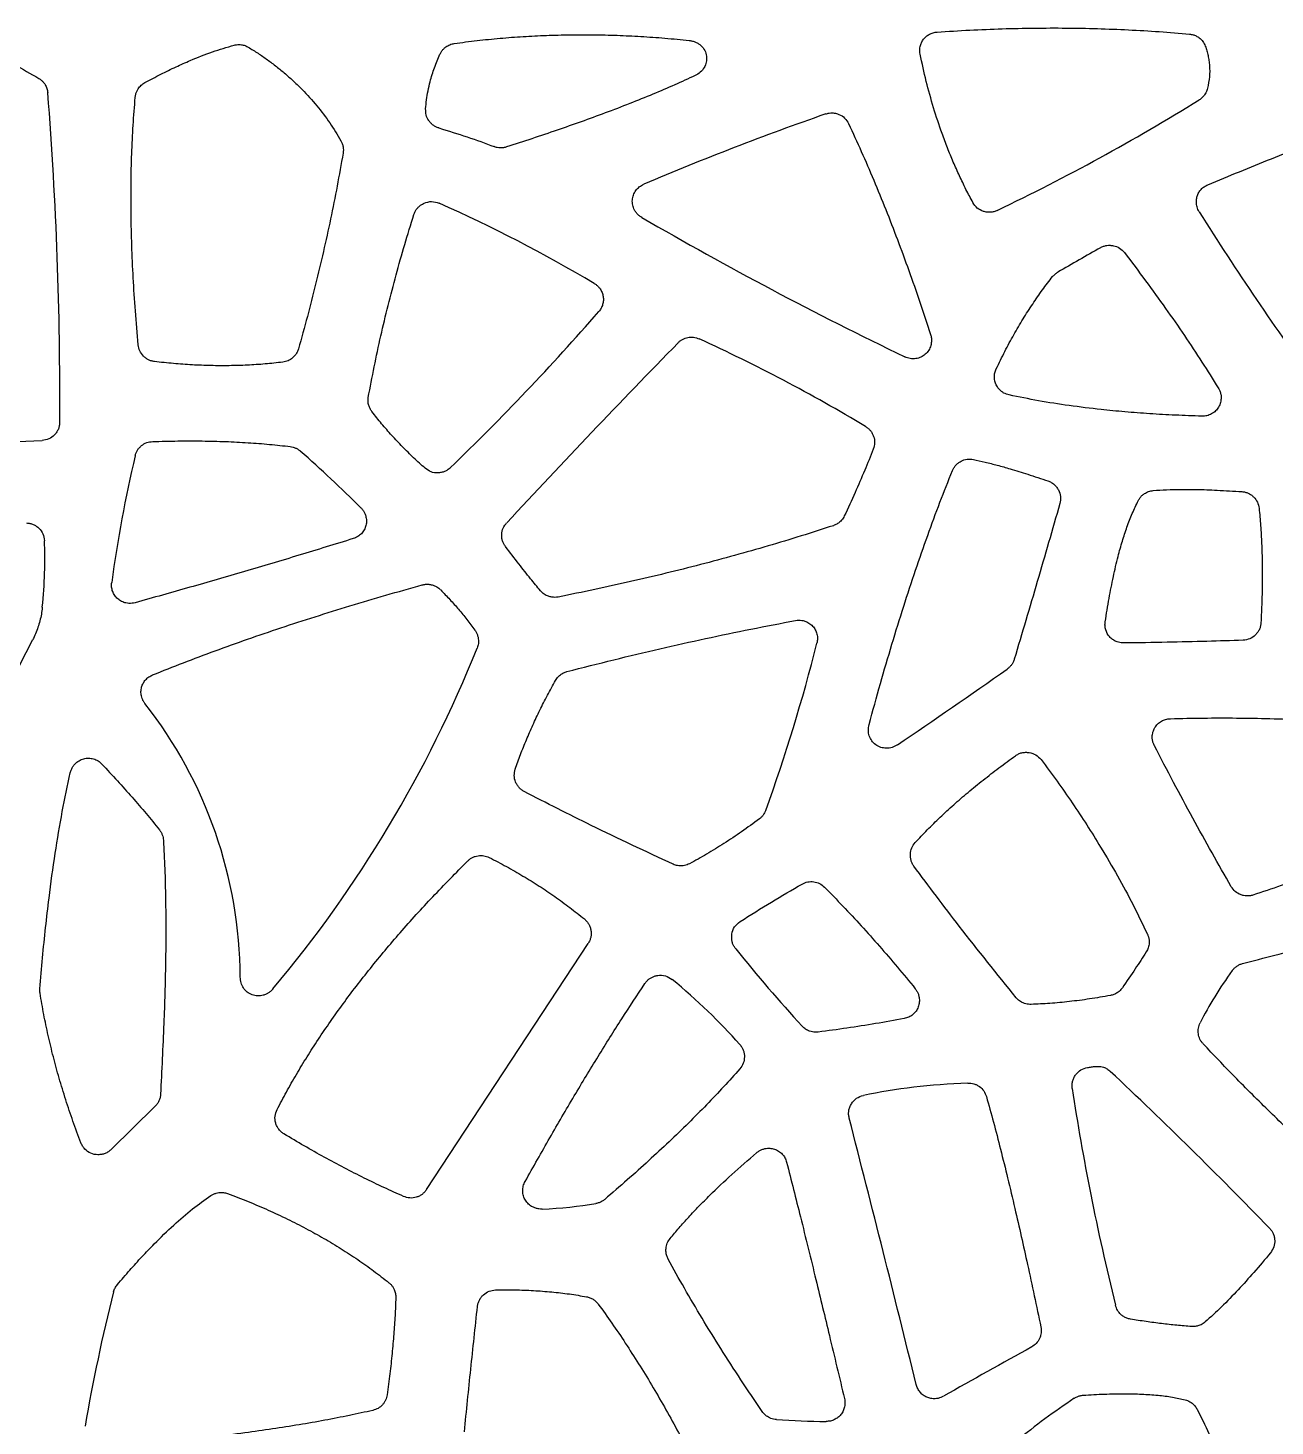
# Model space of a CAD drawing. Header units: millimetres. Extents: x -4 to 83, y 1 to 134.
# Drawn here: x 47.83 to 67.84, y 106.75 to 129.19 of the extents above; entities that cross this region are included whole.
import ezdxf

# ---------------------------------------------------------------- set-up
doc = ezdxf.new("R2010")
doc.units = ezdxf.units.MM

msp = doc.modelspace()

# ---------------------------------------------------------------- linework, layer by layer
at = {"color": 7, "linetype": 'Continuous', "lineweight": 25}
for p, q in [((54.225, 110.547), (56.82, 114.497)), ((49.165, 111.192), (49.868, 111.88))]:
    msp.add_line(p, q, dxfattribs=at)
for centre, radius, start, end in [((-12.696, 123.301), 61.036, 359.59168, 4.55867), ((48.065, 158.091), 35.323, 295.7039, 301.7019), ((75.645, 84.644), 45.704, 109.1765, 113.1011), ((45.299, 105.694), 22.61, 59.0755, 66.1876), ((88.309, 178.836), 60.94, 239.82722, 244.32124), ((108.479, 152.581), 49.451, 212.1839, 216.0785), ((155.707, -33.211), 182.926, 119.71169, 119.95875), ((27.351, 150.435), 39.292, 313.9226, 318.9658), ((178.714, 6.683), 168.239, 135.72102, 137.07948), ((47.42, 99.725), 26.91, 59.0199, 65.4532), ((46.997, 144.039), 21.495, 267.2249, 272.8224), ((69.104, 117.648), 20.105, 166.5441, 172.44), ((36.65, 104.797), 23.488, 45.2994, 48.5466), ((36.216, 126.797), 20.283, 320.0349, 338.1225), ((33.315, 126.178), 28.029, 340.0943, 345.8292), ((-5.701, 217.443), 120.438, 304.07749, 305.09615), ((44.055, 113.919), 7.181, 0.3143, 38.0883), ((78.474, 129.895), 24.732, 218.7563, 222.5543), ((8.593, 52.394), 82.526, 44.20229, 46.69118), ((76.36, 102.016), 28.017, 165.7652, 170.2661), ((190.234, -119.682), 260.384, 119.01492, 119.37229), ((71.337, 97.162), 12.076, 123.7957, 129.2446), ((60.814, 121.969), 15.144, 266.3148, 269.3411)]:
    msp.add_arc(centre, radius, start, end, dxfattribs=at)
for points, knots in [([(46.391, 129.102), (46.459, 129.08), (46.596, 129.037), (46.799, 128.965), (47.002, 128.886), (47.274, 128.77), (47.611, 128.609), (47.872, 128.459), (48.003, 128.384)], [0, 0, 0, 0, 0.121329, 0.24335, 0.366181, 0.489937, 0.744377, 1, 1, 1, 1]), ([(54.672, 128.944), (54.793, 128.96), (55.037, 128.992), (55.406, 129.029), (55.777, 129.057), (56.15, 129.075), (56.526, 129.085), (56.904, 129.085), (57.285, 129.076), (57.668, 129.058), (58.054, 129.031), (58.311, 129.005), (58.441, 128.992)], [0, 0, 0, 0, 0.097546, 0.195472, 0.293843, 0.39272, 0.492165, 0.59224, 0.693003, 0.794513, 0.896826, 1, 1, 1, 1]), ([(62.148, 128.772), (62.146, 128.785), (62.141, 128.813), (62.142, 128.855), (62.149, 128.904), (62.168, 128.957), (62.2, 129.012), (62.244, 129.058), (62.297, 129.094), (62.356, 129.119), (62.398, 129.125), (62.42, 129.127)], [0, 0, 0, 0, 0.083606, 0.165944, 0.248679, 0.373516, 0.4996, 0.622065, 0.74947, 0.873092, 1, 1, 1, 1]), ([(62.42, 129.127), (62.595, 129.138), (62.943, 129.16), (63.463, 129.181), (63.978, 129.192), (64.487, 129.193), (64.991, 129.184), (65.49, 129.164), (65.984, 129.136), (66.31, 129.108), (66.473, 129.094)], [0, 0, 0, 0, 0.129683, 0.257931, 0.384792, 0.510313, 0.634543, 0.757533, 0.879334, 1, 1, 1, 1]), ([(66.473, 129.094), (66.491, 129.091), (66.528, 129.086), (66.579, 129.065), (66.634, 129.031), (66.689, 128.978), (66.713, 128.928), (66.724, 128.902)], [0, 0, 0, 0, 0.166081, 0.33043, 0.498906, 0.749225, 1, 1, 1, 1]), ([(49.706, 128.315), (49.791, 128.36), (49.956, 128.448), (50.199, 128.567), (50.474, 128.69), (50.783, 128.813), (51.022, 128.883), (51.137, 128.916)], [0, 0, 0, 0, 0.186323, 0.360052, 0.521353, 0.768641, 1, 1, 1, 1]), ([(51.137, 128.916), (51.15, 128.919), (51.175, 128.925), (51.215, 128.927), (51.261, 128.924), (51.314, 128.912), (51.349, 128.893), (51.366, 128.884)], [0, 0, 0, 0, 0.166395, 0.332132, 0.500185, 0.749638, 1, 1, 1, 1]), ([(51.366, 128.884), (51.418, 128.852), (51.522, 128.788), (51.673, 128.684), (51.819, 128.574), (51.961, 128.457), (52.098, 128.334), (52.27, 128.166), (52.467, 127.948), (52.677, 127.674), (52.794, 127.48), (52.852, 127.383)], [0, 0, 0, 0, 0.085877, 0.171588, 0.25729, 0.34314, 0.429295, 0.515909, 0.680955, 0.841908, 1, 1, 1, 1]), ([(54.442, 128.773), (54.45, 128.788), (54.465, 128.817), (54.497, 128.856), (54.54, 128.894), (54.598, 128.928), (54.647, 128.939), (54.672, 128.944)], [0, 0, 0, 0, 0.166598, 0.331787, 0.500287, 0.74982, 1, 1, 1, 1]), ([(58.441, 128.992), (58.459, 128.99), (58.494, 128.984), (58.544, 128.966), (58.59, 128.941), (58.644, 128.9), (58.696, 128.833), (58.724, 128.74), (58.721, 128.642), (58.684, 128.553), (58.622, 128.475), (58.565, 128.443), (58.536, 128.427)], [0, 0, 0, 0, 0.068626, 0.135013, 0.2009, 0.268064, 0.38979, 0.513446, 0.631114, 0.751831, 0.873893, 1, 1, 1, 1]), ([(66.724, 128.902), (66.733, 128.877), (66.751, 128.827), (66.77, 128.749), (66.784, 128.668), (66.796, 128.555), (66.796, 128.405), (66.773, 128.287), (66.762, 128.226)], [0, 0, 0, 0, 0.115853, 0.232895, 0.351772, 0.473104, 0.730112, 1, 1, 1, 1]), ([(54.212, 127.894), (54.216, 127.942), (54.225, 128.039), (54.25, 128.185), (54.289, 128.358), (54.349, 128.556), (54.411, 128.7), (54.442, 128.773)], [0, 0, 0, 0, 0.158702, 0.320046, 0.48461, 0.740921, 1, 1, 1, 1]), ([(62.995, 126.39), (62.957, 126.46), (62.882, 126.602), (62.778, 126.819), (62.679, 127.041), (62.586, 127.267), (62.477, 127.557), (62.36, 127.912), (62.241, 128.337), (62.179, 128.626), (62.148, 128.772)], [0, 0, 0, 0, 0.094283, 0.189229, 0.284927, 0.381465, 0.478929, 0.650241, 0.823791, 1, 1, 1, 1]), ([(48.003, 128.384), (48.016, 128.375), (48.043, 128.358), (48.077, 128.324), (48.109, 128.279), (48.137, 128.222), (48.143, 128.176), (48.147, 128.152)], [0, 0, 0, 0, 0.168901, 0.33628, 0.506525, 0.752267, 1, 1, 1, 1]), ([(58.536, 128.427), (58.427, 128.377), (58.203, 128.274), (57.853, 128.125), (57.48, 127.975), (56.97, 127.78), (56.312, 127.544), (55.782, 127.37), (55.511, 127.282)], [0, 0, 0, 0, 0.111016, 0.228493, 0.352482, 0.483032, 0.735231, 1, 1, 1, 1]), ([(49.551, 128.079), (49.553, 128.096), (49.558, 128.128), (49.574, 128.174), (49.602, 128.224), (49.644, 128.275), (49.685, 128.302), (49.706, 128.315)], [0, 0, 0, 0, 0.166431, 0.331684, 0.500322, 0.749923, 1, 1, 1, 1]), ([(66.762, 128.226), (66.758, 128.213), (66.751, 128.188), (66.735, 128.152), (66.711, 128.113), (66.676, 128.072), (66.644, 128.05), (66.628, 128.038)], [0, 0, 0, 0, 0.166357, 0.332095, 0.50015, 0.749642, 1, 1, 1, 1]), ([(49.599, 124.106), (49.583, 124.288), (49.552, 124.647), (49.518, 125.178), (49.494, 125.696), (49.483, 126.2), (49.482, 126.69), (49.493, 127.166), (49.515, 127.628), (49.539, 127.93), (49.551, 128.079)], [0, 0, 0, 0, 0.13762, 0.271519, 0.401749, 0.528366, 0.651431, 0.771009, 0.887172, 1, 1, 1, 1]), ([(54.422, 127.588), (54.406, 127.593), (54.375, 127.605), (54.332, 127.631), (54.294, 127.665), (54.252, 127.718), (54.213, 127.794), (54.212, 127.861), (54.212, 127.894)], [0, 0, 0, 0, 0.127233, 0.25145, 0.376466, 0.506024, 0.753143, 1, 1, 1, 1]), ([(60.632, 127.812), (60.65, 127.818), (60.685, 127.828), (60.739, 127.831), (60.793, 127.824), (60.863, 127.801), (60.943, 127.752), (60.981, 127.689), (60.999, 127.657)], [0, 0, 0, 0, 0.126585, 0.249343, 0.372672, 0.500914, 0.750119, 1, 1, 1, 1]), ([(60.999, 127.657), (61.068, 127.509), (61.207, 127.208), (61.405, 126.749), (61.598, 126.277), (61.786, 125.794), (61.968, 125.298), (62.146, 124.791), (62.258, 124.447), (62.315, 124.274)], [0, 0, 0, 0, 0.135327, 0.273082, 0.413316, 0.556079, 0.701418, 0.849378, 1, 1, 1, 1]), ([(66.765, 126.675), (67.105, 126.816), (67.785, 127.096), (68.468, 127.37), (68.81, 127.507)], [0, 0, 0, 0, 0.499468, 1, 1, 1, 1]), ([(52.852, 127.383), (52.86, 127.368), (52.876, 127.337), (52.888, 127.286), (52.894, 127.235), (52.89, 127.201), (52.887, 127.184)], [0, 0, 0, 0, 0.247142, 0.505879, 0.7527, 1, 1, 1, 1]), ([(55.511, 127.282), (55.494, 127.277), (55.461, 127.268), (55.41, 127.266), (55.359, 127.271), (55.327, 127.282), (55.311, 127.288)], [0, 0, 0, 0, 0.249326, 0.49996, 0.749473, 1, 1, 1, 1]), ([(52.887, 127.183), (52.856, 127.007), (52.793, 126.654), (52.687, 126.127), (52.572, 125.603), (52.448, 125.08), (52.315, 124.56), (52.218, 124.215), (52.17, 124.042)], [0, 0, 0, 0, 0.166755, 0.333404, 0.5, 0.666596, 0.833245, 1, 1, 1, 1]), ([(57.68, 126.152), (57.664, 126.162), (57.632, 126.183), (57.593, 126.223), (57.558, 126.277), (57.532, 126.348), (57.525, 126.431), (57.543, 126.512), (57.582, 126.584), (57.639, 126.646), (57.688, 126.671), (57.713, 126.684)], [0, 0, 0, 0, 0.086243, 0.169558, 0.252924, 0.379356, 0.50559, 0.625562, 0.752528, 0.873996, 1, 1, 1, 1]), ([(66.627, 126.242), (66.62, 126.254), (66.605, 126.279), (66.591, 126.319), (66.581, 126.368), (66.579, 126.427), (66.592, 126.491), (66.618, 126.551), (66.657, 126.603), (66.706, 126.647), (66.745, 126.666), (66.765, 126.675)], [0, 0, 0, 0, 0.08349, 0.165368, 0.24736, 0.373116, 0.50026, 0.622646, 0.750241, 0.873502, 1, 1, 1, 1]), ([(54.024, 126.198), (54.03, 126.214), (54.041, 126.245), (54.068, 126.288), (54.101, 126.324), (54.141, 126.355), (54.207, 126.391), (54.308, 126.418), (54.388, 126.393), (54.428, 126.38)], [0, 0, 0, 0, 0.10249, 0.201047, 0.298651, 0.398363, 0.503062, 0.751906, 1, 1, 1, 1]), ([(63.386, 126.263), (63.368, 126.256), (63.333, 126.241), (63.277, 126.232), (63.22, 126.234), (63.146, 126.252), (63.059, 126.295), (63.016, 126.358), (62.995, 126.39)], [0, 0, 0, 0, 0.126921, 0.249869, 0.373674, 0.503072, 0.751842, 1, 1, 1, 1]), ([(53.29, 123.259), (53.322, 123.424), (53.384, 123.755), (53.491, 124.249), (53.608, 124.74), (53.736, 125.229), (53.873, 125.715), (53.974, 126.037), (54.024, 126.198)], [0, 0, 0, 0, 0.166794, 0.333435, 0.5, 0.666565, 0.833206, 1, 1, 1, 1]), ([(65.042, 125.666), (65.058, 125.674), (65.09, 125.69), (65.142, 125.703), (65.196, 125.706), (65.267, 125.697), (65.354, 125.666), (65.402, 125.614), (65.426, 125.588)], [0, 0, 0, 0, 0.126767, 0.250143, 0.374451, 0.503922, 0.752259, 1, 1, 1, 1]), ([(65.426, 125.588), (65.54, 125.437), (65.764, 125.141), (66.085, 124.697), (66.386, 124.262), (66.669, 123.837), (66.846, 123.554), (66.933, 123.415)], [0, 0, 0, 0, 0.214212, 0.421242, 0.621163, 0.814052, 1, 1, 1, 1]), ([(64.274, 125.201), (64.286, 125.215), (64.311, 125.243), (64.342, 125.263), (64.358, 125.273)], [0, 0, 0, 0, 0.500283, 1, 1, 1, 1]), ([(56.919, 125.09), (56.931, 125.083), (56.955, 125.067), (56.986, 125.037), (57.018, 124.998), (57.045, 124.946), (57.063, 124.883), (57.066, 124.817), (57.055, 124.753), (57.03, 124.691), (57.004, 124.657), (56.99, 124.639)], [0, 0, 0, 0, 0.083589, 0.165663, 0.247973, 0.373741, 0.500628, 0.623121, 0.750935, 0.873879, 1, 1, 1, 1]), ([(63.37, 123.721), (63.415, 123.815), (63.505, 124), (63.649, 124.267), (63.798, 124.52), (63.951, 124.76), (64.108, 124.988), (64.219, 125.131), (64.274, 125.201)], [0, 0, 0, 0, 0.180119, 0.354556, 0.523519, 0.687241, 0.845975, 1, 1, 1, 1]), ([(49.86, 123.838), (49.844, 123.841), (49.81, 123.846), (49.763, 123.865), (49.72, 123.892), (49.669, 123.937), (49.618, 124.006), (49.606, 124.073), (49.599, 124.106)], [0, 0, 0, 0, 0.126378, 0.249771, 0.37398, 0.502736, 0.751655, 1, 1, 1, 1]), ([(58.263, 124.14), (58.274, 124.15), (58.296, 124.171), (58.334, 124.196), (58.376, 124.214), (58.435, 124.229), (58.513, 124.234), (58.571, 124.213), (58.599, 124.203)], [0, 0, 0, 0, 0.125827, 0.24921, 0.373174, 0.500704, 0.750046, 1, 1, 1, 1]), ([(62.315, 124.274), (62.32, 124.254), (62.33, 124.215), (62.331, 124.155), (62.319, 124.088), (62.289, 124.016), (62.233, 123.952), (62.161, 123.905), (62.078, 123.882), (61.987, 123.881), (61.931, 123.903), (61.902, 123.914)], [0, 0, 0, 0, 0.086785, 0.171855, 0.25851, 0.378142, 0.499845, 0.618913, 0.741638, 0.869322, 1, 1, 1, 1]), ([(52.17, 124.042), (52.163, 124.024), (52.151, 123.987), (52.118, 123.938), (52.071, 123.889), (52.005, 123.845), (51.947, 123.834), (51.919, 123.828)], [0, 0, 0, 0, 0.167441, 0.332528, 0.50181, 0.750505, 1, 1, 1, 1]), ([(51.919, 123.828), (51.825, 123.818), (51.635, 123.797), (51.348, 123.779), (51.058, 123.77), (50.764, 123.772), (50.466, 123.783), (50.164, 123.804), (49.962, 123.827), (49.86, 123.838)], [0, 0, 0, 0, 0.137794, 0.276986, 0.417757, 0.560279, 0.704722, 0.851244, 1, 1, 1, 1]), ([(63.576, 123.302), (63.561, 123.306), (63.532, 123.313), (63.491, 123.332), (63.448, 123.361), (63.405, 123.404), (63.356, 123.479), (63.336, 123.569), (63.344, 123.658), (63.361, 123.7), (63.37, 123.721)], [0, 0, 0, 0, 0.084707, 0.16748, 0.250238, 0.376384, 0.504071, 0.749417, 0.873404, 1, 1, 1, 1]), ([(53.35, 123.034), (53.339, 123.05), (53.318, 123.081), (53.297, 123.136), (53.285, 123.196), (53.289, 123.238), (53.291, 123.259)], [0, 0, 0, 0, 0.235992, 0.47313, 0.736073, 1, 1, 1, 1]), ([(66.67, 122.961), (66.528, 122.966), (66.249, 122.976), (65.837, 122.999), (65.439, 123.029), (65.007, 123.071), (64.544, 123.128), (64.051, 123.205), (63.732, 123.27), (63.576, 123.302)], [0, 0, 0, 0, 0.136643, 0.268956, 0.396984, 0.520779, 0.686546, 0.84622, 1, 1, 1, 1]), ([(66.933, 123.415), (66.941, 123.399), (66.959, 123.367), (66.974, 123.315), (66.981, 123.253), (66.972, 123.181), (66.942, 123.106), (66.892, 123.042), (66.827, 122.995), (66.751, 122.964), (66.697, 122.962), (66.67, 122.961)], [0, 0, 0, 0, 0.085356, 0.168048, 0.250812, 0.376779, 0.502705, 0.623499, 0.750982, 0.873293, 1, 1, 1, 1]), ([(54.205, 122.125), (54.143, 122.181), (54.018, 122.293), (53.839, 122.469), (53.668, 122.651), (53.504, 122.839), (53.401, 122.969), (53.35, 123.034)], [0, 0, 0, 0, 0.201428, 0.401844, 0.601545, 0.800831, 1, 1, 1, 1]), ([(48.338, 122.866), (48.337, 122.847), (48.335, 122.809), (48.319, 122.756), (48.293, 122.706), (48.245, 122.647), (48.168, 122.587), (48.093, 122.576), (48.055, 122.57)], [0, 0, 0, 0, 0.126761, 0.249404, 0.372642, 0.50112, 0.750267, 1, 1, 1, 1]), ([(61.272, 122.796), (61.286, 122.786), (61.315, 122.767), (61.351, 122.73), (61.38, 122.686), (61.408, 122.622), (61.425, 122.534), (61.406, 122.466), (61.396, 122.433)], [0, 0, 0, 0, 0.126345, 0.249276, 0.372802, 0.500873, 0.750186, 1, 1, 1, 1]), ([(49.55, 122.326), (49.555, 122.342), (49.563, 122.373), (49.586, 122.416), (49.615, 122.455), (49.662, 122.5), (49.733, 122.544), (49.798, 122.551), (49.831, 122.555)], [0, 0, 0, 0, 0.126106, 0.249296, 0.373019, 0.500682, 0.749981, 1, 1, 1, 1]), ([(49.831, 122.555), (49.966, 122.558), (50.231, 122.565), (50.621, 122.565), (50.997, 122.556), (51.357, 122.538), (51.703, 122.512), (51.929, 122.486), (52.039, 122.474)], [0, 0, 0, 0, 0.1832, 0.359655, 0.529455, 0.692701, 0.849506, 1, 1, 1, 1]), ([(52.039, 122.474), (52.054, 122.471), (52.083, 122.466), (52.125, 122.451), (52.165, 122.43), (52.188, 122.411), (52.199, 122.401)], [0, 0, 0, 0, 0.25285, 0.499922, 0.747034, 1, 1, 1, 1]), ([(61.396, 122.433), (61.35, 122.319), (61.257, 122.085), (61.101, 121.727), (60.989, 121.485), (60.931, 121.36)], [0, 0, 0, 0, 0.314385, 0.647663, 1, 1, 1, 1]), ([(54.608, 122.134), (54.594, 122.121), (54.566, 122.097), (54.517, 122.072), (54.463, 122.056), (54.389, 122.048), (54.295, 122.06), (54.235, 122.103), (54.205, 122.125)], [0, 0, 0, 0, 0.127296, 0.250827, 0.375245, 0.505104, 0.752953, 1, 1, 1, 1]), ([(61.328, 118.011), (61.388, 118.231), (61.506, 118.662), (61.692, 119.295), (61.88, 119.903), (62.071, 120.485), (62.265, 121.042), (62.461, 121.574), (62.599, 121.918), (62.666, 122.087)], [0, 0, 0, 0, 0.159082, 0.312691, 0.460861, 0.603631, 0.741045, 0.87315, 1, 1, 1, 1]), ([(62.666, 122.087), (62.673, 122.103), (62.688, 122.134), (62.72, 122.175), (62.758, 122.211), (62.817, 122.247), (62.9, 122.278), (62.969, 122.27), (63.003, 122.266)], [0, 0, 0, 0, 0.127077, 0.250951, 0.375663, 0.505175, 0.752878, 1, 1, 1, 1]), ([(63.003, 122.266), (63.065, 122.252), (63.194, 122.224), (63.39, 122.174), (63.618, 122.11), (63.889, 122.026), (64.091, 121.958), (64.199, 121.922)], [0, 0, 0, 0, 0.154371, 0.316966, 0.487894, 0.725344, 1, 1, 1, 1]), ([(64.199, 121.922), (64.216, 121.915), (64.252, 121.901), (64.298, 121.868), (64.337, 121.827), (64.378, 121.763), (64.41, 121.67), (64.396, 121.595), (64.39, 121.558)], [0, 0, 0, 0, 0.126293, 0.249, 0.373084, 0.503351, 0.752032, 1, 1, 1, 1]), ([(65.647, 121.605), (65.655, 121.619), (65.671, 121.649), (65.706, 121.687), (65.752, 121.724), (65.813, 121.757), (65.864, 121.764), (65.889, 121.768)], [0, 0, 0, 0, 0.165762, 0.330324, 0.498636, 0.748957, 1, 1, 1, 1]), ([(65.889, 121.768), (65.96, 121.773), (66.108, 121.783), (66.338, 121.788), (66.609, 121.786), (66.936, 121.774), (67.18, 121.758), (67.313, 121.75)], [0, 0, 0, 0, 0.14947, 0.311029, 0.484847, 0.721018, 1, 1, 1, 1]), ([(67.313, 121.75), (67.33, 121.748), (67.365, 121.744), (67.414, 121.726), (67.46, 121.7), (67.513, 121.656), (67.568, 121.585), (67.582, 121.517), (67.588, 121.483)], [0, 0, 0, 0, 0.127017, 0.250785, 0.375398, 0.504873, 0.752751, 1, 1, 1, 1]), ([(53.172, 121.492), (53.183, 121.479), (53.207, 121.454), (53.233, 121.41), (53.254, 121.354), (53.265, 121.285), (53.257, 121.208), (53.228, 121.136), (53.183, 121.074), (53.123, 121.024), (53.075, 121.006), (53.051, 120.997)], [0, 0, 0, 0, 0.08512, 0.167804, 0.25056, 0.376859, 0.503544, 0.624752, 0.752172, 0.874064, 1, 1, 1, 1]), ([(64.39, 121.558), (64.27, 121.141), (64.03, 120.307), (63.783, 119.476), (63.659, 119.061)], [0, 0, 0, 0, 0.499914, 1, 1, 1, 1]), ([(65.118, 119.663), (65.138, 119.788), (65.176, 120.03), (65.246, 120.379), (65.317, 120.686), (65.39, 120.951), (65.466, 121.181), (65.549, 121.399), (65.615, 121.537), (65.647, 121.605)], [0, 0, 0, 0, 0.18775, 0.363952, 0.528807, 0.655223, 0.772196, 0.888918, 1, 1, 1, 1]), ([(67.588, 121.483), (67.597, 121.39), (67.614, 121.201), (67.63, 120.912), (67.639, 120.611), (67.64, 120.299), (67.633, 119.977), (67.623, 119.758), (67.618, 119.647)], [0, 0, 0, 0, 0.152018, 0.309739, 0.473289, 0.642783, 0.818323, 1, 1, 1, 1]), ([(47.805, 121.248), (47.824, 121.246), (47.861, 121.244), (47.915, 121.226), (47.964, 121.199), (48.021, 121.151), (48.079, 121.074), (48.09, 121), (48.095, 120.963)], [0, 0, 0, 0, 0.127412, 0.250921, 0.375282, 0.505154, 0.752904, 1, 1, 1, 1]), ([(55.493, 120.868), (55.483, 120.882), (55.464, 120.911), (55.444, 120.959), (55.433, 121.01), (55.431, 121.08), (55.448, 121.168), (55.491, 121.224), (55.512, 121.251)], [0, 0, 0, 0, 0.126333, 0.249264, 0.372794, 0.500865, 0.750257, 1, 1, 1, 1]), ([(60.755, 121.204), (60.582, 121.148), (60.235, 121.036), (59.706, 120.877), (59.168, 120.723), (58.621, 120.577), (58.064, 120.437), (57.498, 120.304), (56.923, 120.177), (56.535, 120.099), (56.34, 120.059)], [0, 0, 0, 0, 0.119359, 0.240268, 0.362759, 0.486864, 0.612612, 0.740032, 0.869153, 1, 1, 1, 1]), ([(60.931, 121.36), (60.925, 121.349), (60.913, 121.325), (60.888, 121.293), (60.855, 121.259), (60.811, 121.227), (60.774, 121.212), (60.755, 121.204)], [0, 0, 0, 0, 0.16633, 0.332039, 0.500203, 0.749764, 1, 1, 1, 1]), ([(53.051, 120.997), (52.76, 120.907), (52.179, 120.728), (51.304, 120.467), (50.427, 120.213), (49.841, 120.049), (49.548, 119.967)], [0, 0, 0, 0, 0.250008, 0.5, 0.749992, 1, 1, 1, 1]), ([(56.054, 120.16), (56.001, 120.224), (55.884, 120.365), (55.698, 120.602), (55.565, 120.775), (55.493, 120.868)], [0, 0, 0, 0, 0.276448, 0.609758, 1, 1, 1, 1]), ([(49.548, 119.967), (49.532, 119.964), (49.5, 119.956), (49.45, 119.955), (49.394, 119.963), (49.331, 119.985), (49.27, 120.026), (49.22, 120.082), (49.187, 120.147), (49.168, 120.219), (49.171, 120.268), (49.173, 120.293)], [0, 0, 0, 0, 0.084715, 0.167115, 0.249484, 0.37573, 0.50302, 0.62397, 0.750875, 0.87365, 1, 1, 1, 1]), ([(49.83, 118.809), (49.995, 118.874), (50.328, 119.007), (50.836, 119.197), (51.358, 119.384), (51.892, 119.567), (52.44, 119.745), (53, 119.919), (53.574, 120.09), (53.962, 120.198), (54.157, 120.253)], [0, 0, 0, 0, 0.116609, 0.235561, 0.356885, 0.480609, 0.606759, 0.735359, 0.866432, 1, 1, 1, 1]), ([(54.157, 120.253), (54.175, 120.257), (54.209, 120.265), (54.263, 120.264), (54.324, 120.253), (54.391, 120.226), (54.432, 120.191), (54.452, 120.174)], [0, 0, 0, 0, 0.166132, 0.330683, 0.499089, 0.752432, 1, 1, 1, 1]), ([(54.454, 120.172), (54.503, 120.121), (54.602, 120.02), (54.741, 119.862), (54.875, 119.699), (54.96, 119.586), (55.002, 119.529)], [0, 0, 0, 0, 0.25018, 0.5, 0.74982, 1, 1, 1, 1]), ([(56.34, 120.059), (56.323, 120.056), (56.288, 120.051), (56.234, 120.056), (56.175, 120.071), (56.11, 120.102), (56.073, 120.14), (56.054, 120.16)], [0, 0, 0, 0, 0.166795, 0.331803, 0.500402, 0.74961, 1, 1, 1, 1]), ([(48.059, 119.894), (48.055, 119.857), (48.046, 119.785), (48.022, 119.677), (47.991, 119.572), (47.952, 119.469), (47.92, 119.403), (47.904, 119.37)], [0, 0, 0, 0, 0.201172, 0.400657, 0.599553, 0.798968, 1, 1, 1, 1]), ([(56.48, 118.863), (56.73, 118.926), (57.226, 119.053), (57.968, 119.229), (58.701, 119.393), (59.427, 119.545), (59.909, 119.637), (60.148, 119.682)], [0, 0, 0, 0, 0.205627, 0.408403, 0.608364, 0.80555, 1, 1, 1, 1]), ([(60.148, 119.682), (60.165, 119.684), (60.198, 119.689), (60.248, 119.686), (60.305, 119.672), (60.366, 119.644), (60.424, 119.596), (60.468, 119.535), (60.494, 119.465), (60.505, 119.39), (60.496, 119.341), (60.491, 119.316)], [0, 0, 0, 0, 0.084773, 0.167255, 0.24981, 0.376154, 0.503085, 0.624181, 0.751431, 0.87382, 1, 1, 1, 1]), ([(65.416, 119.321), (65.402, 119.321), (65.374, 119.322), (65.332, 119.331), (65.285, 119.347), (65.235, 119.377), (65.17, 119.435), (65.128, 119.513), (65.112, 119.598), (65.116, 119.641), (65.118, 119.663)], [0, 0, 0, 0, 0.083406, 0.1652, 0.247095, 0.373388, 0.501039, 0.749224, 0.87318, 1, 1, 1, 1]), ([(67.618, 119.647), (67.616, 119.628), (67.612, 119.592), (67.594, 119.54), (67.566, 119.492), (67.518, 119.436), (67.441, 119.38), (67.368, 119.37), (67.331, 119.365)], [0, 0, 0, 0, 0.126618, 0.249523, 0.373252, 0.502258, 0.751391, 1, 1, 1, 1]), ([(55.003, 119.527), (55.012, 119.513), (55.03, 119.485), (55.048, 119.437), (55.06, 119.38), (55.062, 119.311), (55.046, 119.263), (55.039, 119.239)], [0, 0, 0, 0, 0.164211, 0.329731, 0.501291, 0.750461, 1, 1, 1, 1]), ([(67.331, 119.365), (67.138, 119.359), (66.732, 119.345), (66.094, 119.331), (65.649, 119.324), (65.416, 119.321)], [0, 0, 0, 0, 0.302623, 0.63595, 1, 1, 1, 1]), ([(63.659, 119.061), (63.654, 119.045), (63.643, 119.014), (63.616, 118.971), (63.584, 118.933), (63.558, 118.913), (63.545, 118.902)], [0, 0, 0, 0, 0.248685, 0.499982, 0.749598, 1, 1, 1, 1]), ([(49.707, 118.349), (49.698, 118.361), (49.68, 118.387), (49.66, 118.429), (49.646, 118.48), (49.64, 118.542), (49.65, 118.611), (49.676, 118.676), (49.716, 118.731), (49.767, 118.779), (49.809, 118.799), (49.83, 118.809)], [0, 0, 0, 0, 0.084632, 0.167361, 0.250211, 0.37608, 0.503107, 0.624372, 0.751154, 0.873935, 1, 1, 1, 1]), ([(55.65, 117.296), (55.678, 117.374), (55.734, 117.533), (55.829, 117.769), (55.932, 118.006), (56.044, 118.244), (56.165, 118.483), (56.252, 118.641), (56.295, 118.72)], [0, 0, 0, 0, 0.159973, 0.322415, 0.487488, 0.655346, 0.826137, 1, 1, 1, 1]), ([(56.295, 118.72), (56.302, 118.731), (56.316, 118.754), (56.343, 118.784), (56.378, 118.815), (56.423, 118.844), (56.461, 118.857), (56.48, 118.863)], [0, 0, 0, 0, 0.166214, 0.331934, 0.500187, 0.749921, 1, 1, 1, 1]), ([(65.907, 117.672), (65.9, 117.687), (65.886, 117.718), (65.875, 117.767), (65.871, 117.825), (65.882, 117.893), (65.912, 117.963), (65.958, 118.023), (66.018, 118.068), (66.088, 118.099), (66.138, 118.104), (66.164, 118.106)], [0, 0, 0, 0, 0.084698, 0.167116, 0.249656, 0.376051, 0.503041, 0.624175, 0.751508, 0.873815, 1, 1, 1, 1]), ([(66.164, 118.106), (66.34, 118.11), (66.694, 118.118), (67.227, 118.118), (67.762, 118.109), (68.301, 118.09), (68.844, 118.062), (69.389, 118.024), (69.938, 117.977), (70.49, 117.921), (70.858, 117.876), (71.043, 117.853)], [0, 0, 0, 0, 0.108247, 0.217131, 0.326687, 0.436949, 0.54795, 0.659724, 0.772303, 0.885718, 1, 1, 1, 1]), ([(61.782, 117.687), (61.769, 117.679), (61.742, 117.662), (61.698, 117.645), (61.652, 117.634), (61.591, 117.63), (61.514, 117.641), (61.433, 117.684), (61.367, 117.749), (61.328, 117.83), (61.311, 117.921), (61.322, 117.981), (61.328, 118.011)], [0, 0, 0, 0, 0.065282, 0.129105, 0.19292, 0.258175, 0.381012, 0.507117, 0.628521, 0.751679, 0.874542, 1, 1, 1, 1]), ([(67.141, 115.409), (67.038, 115.59), (66.829, 115.955), (66.521, 116.513), (66.212, 117.086), (66.01, 117.475), (65.907, 117.672)], [0, 0, 0, 0, 0.242198, 0.489575, 0.742165, 1, 1, 1, 1]), ([(48.509, 117.238), (48.514, 117.256), (48.524, 117.291), (48.55, 117.339), (48.59, 117.389), (48.647, 117.434), (48.722, 117.466), (48.802, 117.476), (48.881, 117.463), (48.957, 117.432), (48.996, 117.395), (49.016, 117.377)], [0, 0, 0, 0, 0.086001, 0.16911, 0.252158, 0.378787, 0.505669, 0.625307, 0.751712, 0.873824, 1, 1, 1, 1]), ([(49.016, 117.377), (49.099, 117.288), (49.263, 117.113), (49.5, 116.847), (49.725, 116.586), (49.868, 116.41), (49.938, 116.323)], [0, 0, 0, 0, 0.260748, 0.514261, 0.760641, 1, 1, 1, 1]), ([(62.069, 116.117), (62.133, 116.186), (62.263, 116.324), (62.47, 116.526), (62.688, 116.727), (62.918, 116.926), (63.16, 117.123), (63.414, 117.319), (63.589, 117.446), (63.677, 117.51)], [0, 0, 0, 0, 0.132219, 0.267762, 0.406771, 0.54938, 0.695714, 0.845885, 1, 1, 1, 1]), ([(63.677, 117.51), (63.694, 117.521), (63.725, 117.542), (63.78, 117.561), (63.838, 117.568), (63.916, 117.563), (64.011, 117.533), (64.063, 117.477), (64.09, 117.449)], [0, 0, 0, 0, 0.12599, 0.248741, 0.373639, 0.505811, 0.752925, 1, 1, 1, 1]), ([(64.09, 117.449), (64.175, 117.334), (64.346, 117.105), (64.59, 116.755), (64.824, 116.402), (65.067, 116.013), (65.316, 115.585), (65.568, 115.121), (65.72, 114.805), (65.795, 114.649)], [0, 0, 0, 0, 0.130921, 0.260764, 0.389612, 0.517554, 0.680484, 0.841231, 1, 1, 1, 1]), ([(48.021, 113.77), (48.034, 113.936), (48.062, 114.264), (48.111, 114.75), (48.176, 115.31), (48.261, 115.931), (48.373, 116.603), (48.465, 117.031), (48.509, 117.238)], [0, 0, 0, 0, 0.142677, 0.281899, 0.417694, 0.624786, 0.818816, 1, 1, 1, 1]), ([(55.793, 116.935), (55.778, 116.945), (55.748, 116.962), (55.709, 116.999), (55.678, 117.042), (55.647, 117.105), (55.626, 117.193), (55.642, 117.262), (55.65, 117.296)], [0, 0, 0, 0, 0.127106, 0.25086, 0.375465, 0.505045, 0.752853, 1, 1, 1, 1]), ([(71.192, 117.326), (71.09, 117.244), (70.886, 117.083), (70.574, 116.852), (70.261, 116.634), (69.946, 116.428), (69.629, 116.234), (69.266, 116.028), (68.857, 115.816), (68.402, 115.607), (67.947, 115.424), (67.639, 115.323), (67.487, 115.274)], [0, 0, 0, 0, 0.092238, 0.18311, 0.272689, 0.361052, 0.448279, 0.534452, 0.654765, 0.772268, 0.887245, 1, 1, 1, 1]), ([(58.186, 115.769), (57.745, 115.974), (56.941, 116.348), (56.151, 116.753), (55.793, 116.935)], [0, 0, 0, 0, 0.547993, 1, 1, 1, 1]), ([(59.568, 116.498), (59.473, 116.428), (59.287, 116.292), (59.004, 116.103), (58.726, 115.931), (58.539, 115.828), (58.447, 115.778)], [0, 0, 0, 0, 0.264676, 0.519333, 0.764314, 1, 1, 1, 1]), ([(59.67, 116.635), (59.664, 116.621), (59.653, 116.595), (59.63, 116.558), (59.602, 116.525), (59.579, 116.507), (59.568, 116.498)], [0, 0, 0, 0, 0.252715, 0.499995, 0.747278, 1, 1, 1, 1]), ([(49.938, 116.323), (49.948, 116.31), (49.966, 116.286), (49.985, 116.244), (49.999, 116.2), (50.002, 116.17), (50.003, 116.154)], [0, 0, 0, 0, 0.253081, 0.500011, 0.746936, 1, 1, 1, 1]), ([(50.003, 116.154), (50.011, 116.002), (50.027, 115.689), (50.039, 115.208), (50.043, 114.704), (50.037, 114.037), (50.011, 113.158), (49.975, 112.456), (49.957, 112.077)], [0, 0, 0, 0, 0.112233, 0.230101, 0.353649, 0.482918, 0.721279, 1, 1, 1, 1]), ([(62.047, 115.74), (62.038, 115.755), (62.019, 115.783), (62, 115.831), (61.991, 115.882), (61.989, 115.95), (62.007, 116.036), (62.048, 116.09), (62.069, 116.117)], [0, 0, 0, 0, 0.126947, 0.25078, 0.375438, 0.504786, 0.752682, 1, 1, 1, 1]), ([(51.827, 111.832), (51.876, 111.926), (51.976, 112.115), (52.137, 112.397), (52.308, 112.679), (52.49, 112.962), (52.683, 113.246), (52.886, 113.53), (53.1, 113.815), (53.402, 114.2), (53.807, 114.681), (54.328, 115.257), (54.699, 115.633), (54.889, 115.824)], [0, 0, 0, 0, 0.06302, 0.127184, 0.192542, 0.259138, 0.327016, 0.396217, 0.46678, 0.538742, 0.686488, 0.840169, 1, 1, 1, 1]), ([(54.889, 115.824), (54.9, 115.835), (54.923, 115.855), (54.963, 115.879), (55.006, 115.897), (55.067, 115.911), (55.146, 115.913), (55.204, 115.89), (55.233, 115.878)], [0, 0, 0, 0, 0.126272, 0.249949, 0.374207, 0.502175, 0.750791, 1, 1, 1, 1]), ([(55.233, 115.878), (55.325, 115.831), (55.508, 115.736), (55.774, 115.582), (56.033, 115.422), (56.284, 115.253), (56.526, 115.077), (56.682, 114.953), (56.759, 114.891)], [0, 0, 0, 0, 0.170582, 0.339311, 0.506397, 0.672058, 0.836517, 1, 1, 1, 1]), ([(58.447, 115.778), (58.434, 115.772), (58.408, 115.759), (58.367, 115.748), (58.316, 115.741), (58.266, 115.745), (58.22, 115.755), (58.197, 115.764), (58.186, 115.769)], [0, 0, 0, 0, 0.158733, 0.316079, 0.475313, 0.728605, 0.869915, 1, 1, 1, 1]), ([(63.69, 113.627), (63.383, 114.008), (62.822, 114.702), (62.288, 115.417), (62.047, 115.74)], [0, 0, 0, 0, 0.548405, 1, 1, 1, 1]), ([(59.259, 114.849), (59.426, 114.955), (59.753, 115.163), (60.089, 115.357), (60.254, 115.452)], [0, 0, 0, 0, 0.50952, 1, 1, 1, 1]), ([(60.254, 115.452), (60.268, 115.459), (60.297, 115.474), (60.344, 115.486), (60.392, 115.492), (60.457, 115.488), (60.537, 115.466), (60.587, 115.423), (60.611, 115.402)], [0, 0, 0, 0, 0.12616, 0.249386, 0.373109, 0.500716, 0.749952, 1, 1, 1, 1]), ([(60.611, 115.402), (60.711, 115.301), (60.911, 115.097), (61.205, 114.781), (61.497, 114.455), (61.786, 114.118), (61.974, 113.888), (62.069, 113.772)], [0, 0, 0, 0, 0.194758, 0.39205, 0.591964, 0.794587, 1, 1, 1, 1]), ([(67.487, 115.274), (67.47, 115.269), (67.438, 115.261), (67.388, 115.259), (67.338, 115.266), (67.274, 115.285), (67.199, 115.327), (67.16, 115.382), (67.141, 115.409)], [0, 0, 0, 0, 0.126342, 0.249761, 0.373992, 0.502699, 0.751626, 1, 1, 1, 1]), ([(56.759, 114.891), (56.773, 114.878), (56.8, 114.854), (56.831, 114.809), (56.854, 114.759), (56.862, 114.723), (56.865, 114.705)], [0, 0, 0, 0, 0.248294, 0.497275, 0.746433, 1, 1, 1, 1]), ([(56.865, 114.705), (56.867, 114.686), (56.871, 114.65), (56.863, 114.596), (56.847, 114.544), (56.829, 114.512), (56.82, 114.497)], [0, 0, 0, 0, 0.251215, 0.500822, 0.749278, 1, 1, 1, 1]), ([(59.188, 114.412), (59.178, 114.426), (59.158, 114.453), (59.138, 114.498), (59.125, 114.546), (59.122, 114.596), (59.128, 114.671), (59.161, 114.77), (59.226, 114.823), (59.259, 114.849)], [0, 0, 0, 0, 0.102437, 0.200962, 0.298542, 0.398225, 0.502879, 0.751819, 1, 1, 1, 1]), ([(65.795, 114.649), (65.801, 114.633), (65.814, 114.603), (65.823, 114.553), (65.824, 114.495), (65.813, 114.428), (65.789, 114.384), (65.777, 114.362)], [0, 0, 0, 0, 0.166913, 0.332099, 0.500319, 0.749495, 1, 1, 1, 1]), ([(67.321, 114.176), (67.494, 114.221), (67.857, 114.315), (68.428, 114.455), (68.825, 114.548), (69.032, 114.596)], [0, 0, 0, 0, 0.304724, 0.638045, 1, 1, 1, 1]), ([(65.777, 114.362), (65.718, 114.272), (65.593, 114.079), (65.463, 113.889), (65.393, 113.787)], [0, 0, 0, 0, 0.465009, 1, 1, 1, 1]), ([(67.156, 114.063), (67.167, 114.076), (67.188, 114.102), (67.228, 114.134), (67.272, 114.16), (67.305, 114.171), (67.321, 114.176)], [0, 0, 0, 0, 0.249044, 0.499956, 0.749808, 1, 1, 1, 1]), ([(51.762, 113.769), (51.751, 113.757), (51.73, 113.733), (51.692, 113.705), (51.65, 113.682), (51.593, 113.661), (51.515, 113.651), (51.425, 113.67), (51.344, 113.715), (51.284, 113.783), (51.243, 113.866), (51.238, 113.927), (51.236, 113.958)], [0, 0, 0, 0, 0.065312, 0.129155, 0.192987, 0.258268, 0.380982, 0.506943, 0.628208, 0.751188, 0.874261, 1, 1, 1, 1]), ([(55.809, 110.678), (55.941, 110.912), (56.198, 111.372), (56.589, 112.042), (56.974, 112.677), (57.351, 113.28), (57.606, 113.667), (57.731, 113.856)], [0, 0, 0, 0, 0.217275, 0.425862, 0.625809, 0.817169, 1, 1, 1, 1]), ([(57.731, 113.856), (57.741, 113.869), (57.76, 113.896), (57.797, 113.929), (57.839, 113.956), (57.886, 113.974), (57.958, 113.99), (58.063, 113.989), (58.132, 113.943), (58.167, 113.921)], [0, 0, 0, 0, 0.102479, 0.201068, 0.29871, 0.398433, 0.503086, 0.751854, 1, 1, 1, 1]), ([(62.069, 113.772), (62.079, 113.758), (62.099, 113.73), (62.121, 113.683), (62.135, 113.624), (62.138, 113.555), (62.121, 113.479), (62.084, 113.41), (62.031, 113.354), (61.966, 113.311), (61.916, 113.298), (61.891, 113.292)], [0, 0, 0, 0, 0.085153, 0.167864, 0.25066, 0.376782, 0.503216, 0.624218, 0.751591, 0.873787, 1, 1, 1, 1]), ([(65.393, 113.787), (65.385, 113.777), (65.37, 113.756), (65.342, 113.729), (65.305, 113.702), (65.259, 113.677), (65.221, 113.668), (65.202, 113.664)], [0, 0, 0, 0, 0.166115, 0.331891, 0.500199, 0.749958, 1, 1, 1, 1]), ([(48.679, 111.298), (48.636, 111.414), (48.55, 111.643), (48.434, 111.989), (48.329, 112.333), (48.235, 112.677), (48.153, 113.018), (48.081, 113.359), (48.043, 113.586), (48.023, 113.699)], [0, 0, 0, 0, 0.148271, 0.294536, 0.438912, 0.581519, 0.722483, 0.861932, 1, 1, 1, 1]), ([(63.928, 113.52), (63.914, 113.52), (63.885, 113.52), (63.843, 113.529), (63.794, 113.545), (63.751, 113.57), (63.714, 113.6), (63.698, 113.618), (63.69, 113.627)], [0, 0, 0, 0, 0.159335, 0.317154, 0.476769, 0.729867, 0.87017, 1, 1, 1, 1]), ([(65.202, 113.664), (65.09, 113.644), (64.872, 113.606), (64.548, 113.564), (64.235, 113.534), (64.029, 113.525), (63.928, 113.52)], [0, 0, 0, 0, 0.26428, 0.518819, 0.763939, 1, 1, 1, 1]), ([(60.513, 113.075), (60.498, 113.074), (60.466, 113.071), (60.419, 113.077), (60.366, 113.091), (60.308, 113.119), (60.273, 113.152), (60.256, 113.169)], [0, 0, 0, 0, 0.166441, 0.331761, 0.500246, 0.749874, 1, 1, 1, 1]), ([(61.891, 113.292), (61.738, 113.265), (61.433, 113.21), (60.974, 113.137), (60.667, 113.096), (60.513, 113.075)], [0, 0, 0, 0, 0.333255, 0.666552, 1, 1, 1, 1]), ([(66.69, 112.887), (66.68, 112.898), (66.66, 112.921), (66.638, 112.961), (66.621, 113.004), (66.609, 113.063), (66.608, 113.141), (66.631, 113.197), (66.642, 113.225)], [0, 0, 0, 0, 0.126266, 0.25007, 0.374445, 0.502382, 0.750851, 1, 1, 1, 1]), ([(59.253, 112.879), (59.265, 112.865), (59.287, 112.837), (59.31, 112.788), (59.325, 112.736), (59.33, 112.664), (59.317, 112.572), (59.275, 112.514), (59.254, 112.485)], [0, 0, 0, 0, 0.126652, 0.24982, 0.373854, 0.503017, 0.751881, 1, 1, 1, 1]), ([(68.938, 110.673), (68.732, 110.866), (68.34, 111.235), (67.757, 111.797), (67.21, 112.338), (66.857, 112.711), (66.69, 112.887)], [0, 0, 0, 0, 0.268832, 0.511781, 0.769219, 1, 1, 1, 1]), ([(59.254, 112.485), (59.168, 112.389), (58.994, 112.195), (58.719, 111.905), (58.426, 111.611), (58.116, 111.312), (57.789, 111.008), (57.445, 110.699), (57.208, 110.495), (57.087, 110.391)], [0, 0, 0, 0, 0.12742, 0.259878, 0.397446, 0.540187, 0.688159, 0.841415, 1, 1, 1, 1]), ([(64.589, 112.169), (64.587, 112.189), (64.583, 112.227), (64.592, 112.285), (64.612, 112.339), (64.652, 112.406), (64.723, 112.477), (64.798, 112.497), (64.836, 112.507)], [0, 0, 0, 0, 0.126845, 0.249482, 0.372973, 0.502283, 0.751457, 1, 1, 1, 1]), ([(64.836, 112.507), (64.857, 112.511), (64.9, 112.517), (64.942, 112.522), (64.964, 112.525)], [0, 0, 0, 0, 0.497842, 1, 1, 1, 1]), ([(64.964, 112.525), (64.978, 112.525), (65.007, 112.527), (65.049, 112.522), (65.098, 112.51), (65.151, 112.487), (65.184, 112.459), (65.2, 112.445)], [0, 0, 0, 0, 0.16626, 0.331844, 0.500232, 0.749738, 1, 1, 1, 1]), ([(62.914, 112.257), (62.931, 112.257), (62.964, 112.257), (63.012, 112.246), (63.058, 112.228), (63.115, 112.193), (63.176, 112.134), (63.2, 112.072), (63.212, 112.041)], [0, 0, 0, 0, 0.126302, 0.249752, 0.37401, 0.502663, 0.751592, 1, 1, 1, 1]), ([(49.957, 112.077), (49.955, 112.059), (49.951, 112.022), (49.932, 111.97), (49.905, 111.921), (49.88, 111.894), (49.868, 111.88)], [0, 0, 0, 0, 0.248941, 0.500244, 0.74967, 1, 1, 1, 1]), ([(61.01, 111.694), (61.006, 111.714), (60.998, 111.753), (61.001, 111.813), (61.017, 111.872), (61.054, 111.943), (61.122, 112.023), (61.199, 112.047), (61.238, 112.059)], [0, 0, 0, 0, 0.127059, 0.249599, 0.373094, 0.502898, 0.751751, 1, 1, 1, 1]), ([(63.212, 112.041), (63.25, 111.904), (63.328, 111.623), (63.441, 111.187), (63.555, 110.726), (63.701, 110.109), (63.88, 109.313), (64.014, 108.677), (64.085, 108.343)], [0, 0, 0, 0, 0.111787, 0.230252, 0.355416, 0.487292, 0.73041, 1, 1, 1, 1]), ([(51.938, 111.441), (51.922, 111.451), (51.891, 111.472), (51.854, 111.514), (51.824, 111.562), (51.798, 111.632), (51.786, 111.728), (51.813, 111.797), (51.827, 111.832)], [0, 0, 0, 0, 0.126863, 0.249869, 0.373718, 0.503019, 0.751799, 1, 1, 1, 1]), ([(62.085, 107.418), (61.909, 108.131), (61.556, 109.558), (61.192, 110.982), (61.01, 111.694)], [0, 0, 0, 0, 0.499662, 1, 1, 1, 1]), ([(53.857, 110.438), (53.752, 110.485), (53.54, 110.58), (53.223, 110.733), (52.904, 110.895), (52.583, 111.067), (52.26, 111.249), (52.046, 111.376), (51.938, 111.441)], [0, 0, 0, 0, 0.15945, 0.321679, 0.486772, 0.654807, 0.825859, 1, 1, 1, 1]), ([(48.741, 111.199), (48.728, 111.214), (48.703, 111.244), (48.687, 111.28), (48.679, 111.298)], [0, 0, 0, 0, 0.497523, 1, 1, 1, 1]), ([(49.165, 111.192), (49.151, 111.179), (49.121, 111.153), (49.069, 111.126), (49.012, 111.11), (48.933, 111.104), (48.831, 111.121), (48.771, 111.173), (48.741, 111.199)], [0, 0, 0, 0, 0.126805, 0.248988, 0.371638, 0.499786, 0.750241, 1, 1, 1, 1]), ([(58.135, 109.763), (58.183, 109.82), (58.28, 109.937), (58.435, 110.109), (58.599, 110.283), (58.827, 110.512), (59.134, 110.801), (59.389, 111.023), (59.524, 111.139)], [0, 0, 0, 0, 0.114113, 0.232363, 0.354845, 0.481645, 0.728004, 1, 1, 1, 1]), ([(59.524, 111.139), (59.537, 111.149), (59.564, 111.17), (59.609, 111.192), (59.666, 111.209), (59.734, 111.214), (59.809, 111.201), (59.878, 111.169), (59.936, 111.12), (59.982, 111.059), (59.997, 111.011), (60.005, 110.987)], [0, 0, 0, 0, 0.085093, 0.167847, 0.250696, 0.376892, 0.503561, 0.624642, 0.751942, 0.874033, 1, 1, 1, 1]), ([(60.005, 110.987), (60.079, 110.695), (60.239, 110.068), (60.466, 109.14), (60.701, 108.167), (60.853, 107.531), (60.933, 107.193)], [0, 0, 0, 0, 0.231208, 0.497278, 0.733523, 1, 1, 1, 1]), ([(56.083, 110.235), (56.065, 110.235), (56.029, 110.235), (55.977, 110.247), (55.92, 110.271), (55.861, 110.312), (55.811, 110.373), (55.778, 110.447), (55.767, 110.525), (55.775, 110.605), (55.797, 110.653), (55.809, 110.678)], [0, 0, 0, 0, 0.085437, 0.168333, 0.251364, 0.376977, 0.502683, 0.623513, 0.750818, 0.873258, 1, 1, 1, 1]), ([(49.265, 109.023), (49.331, 109.1), (49.46, 109.252), (49.658, 109.47), (49.891, 109.714), (50.158, 109.973), (50.459, 110.234), (50.665, 110.382), (50.764, 110.452)], [0, 0, 0, 0, 0.146649, 0.288254, 0.424907, 0.634176, 0.825595, 1, 1, 1, 1]), ([(50.764, 110.452), (50.777, 110.46), (50.804, 110.476), (50.848, 110.492), (50.902, 110.503), (50.966, 110.504), (51.012, 110.491), (51.034, 110.484)], [0, 0, 0, 0, 0.166537, 0.331885, 0.500273, 0.749774, 1, 1, 1, 1]), ([(51.034, 110.484), (51.145, 110.442), (51.363, 110.358), (51.683, 110.221), (51.992, 110.077), (52.29, 109.926), (52.578, 109.767), (52.855, 109.6), (53.122, 109.426), (53.378, 109.245), (53.541, 109.117), (53.622, 109.053)], [0, 0, 0, 0, 0.11935, 0.236335, 0.351075, 0.463697, 0.574335, 0.683132, 0.790236, 0.895804, 1, 1, 1, 1]), ([(54.225, 110.547), (54.215, 110.533), (54.195, 110.505), (54.155, 110.47), (54.111, 110.443), (54.046, 110.418), (53.957, 110.405), (53.89, 110.427), (53.857, 110.438)], [0, 0, 0, 0, 0.126349, 0.249296, 0.372853, 0.500974, 0.750056, 1, 1, 1, 1]), ([(57.087, 110.391), (57.073, 110.38), (57.044, 110.358), (56.995, 110.335), (56.961, 110.328), (56.943, 110.324)], [0, 0, 0, 0, 0.334962, 0.664589, 1, 1, 1, 1]), ([(58.104, 109.433), (58.096, 109.45), (58.079, 109.486), (58.068, 109.544), (58.068, 109.612), (58.085, 109.69), (58.119, 109.739), (58.135, 109.763)], [0, 0, 0, 0, 0.167613, 0.332847, 0.50239, 0.751112, 1, 1, 1, 1]), ([(67.755, 109.93), (67.767, 109.917), (67.791, 109.889), (67.817, 109.841), (67.833, 109.789), (67.842, 109.717), (67.832, 109.624), (67.791, 109.563), (67.771, 109.533)], [0, 0, 0, 0, 0.126564, 0.249338, 0.3727, 0.500973, 0.750099, 1, 1, 1, 1]), ([(67.771, 109.533), (67.682, 109.427), (67.513, 109.226), (67.251, 108.936), (66.993, 108.668), (66.811, 108.502), (66.723, 108.423)], [0, 0, 0, 0, 0.270412, 0.516148, 0.767517, 1, 1, 1, 1]), ([(59.615, 106.985), (59.5, 107.155), (59.273, 107.489), (58.951, 107.989), (58.649, 108.478), (58.366, 108.957), (58.19, 109.276), (58.104, 109.433)], [0, 0, 0, 0, 0.21372, 0.420497, 0.62041, 0.813545, 1, 1, 1, 1]), ([(49.204, 108.905), (49.21, 108.926), (49.224, 108.969), (49.251, 109.005), (49.265, 109.023)], [0, 0, 0, 0, 0.500019, 1, 1, 1, 1]), ([(53.622, 109.053), (53.634, 109.043), (53.657, 109.023), (53.685, 108.986), (53.71, 108.939), (53.731, 108.88), (53.732, 108.835), (53.733, 108.812)], [0, 0, 0, 0, 0.165882, 0.331305, 0.500266, 0.750431, 1, 1, 1, 1]), ([(55.044, 108.672), (55.047, 108.69), (55.052, 108.725), (55.073, 108.775), (55.102, 108.821), (55.151, 108.873), (55.228, 108.925), (55.299, 108.933), (55.334, 108.937)], [0, 0, 0, 0, 0.127061, 0.250652, 0.375145, 0.504818, 0.752769, 1, 1, 1, 1]), ([(55.334, 108.937), (55.437, 108.938), (55.64, 108.94), (55.94, 108.929), (56.233, 108.907), (56.517, 108.875), (56.703, 108.843), (56.795, 108.828)], [0, 0, 0, 0, 0.210123, 0.414882, 0.614568, 0.809495, 1, 1, 1, 1]), ([(53.733, 108.812), (53.729, 108.717), (53.722, 108.523), (53.701, 108.225), (53.673, 107.913), (53.638, 107.588), (53.609, 107.367), (53.594, 107.254)], [0, 0, 0, 0, 0.18186, 0.372701, 0.572617, 0.781692, 1, 1, 1, 1]), ([(54.833, 106.66), (54.867, 106.995), (54.935, 107.666), (55.008, 108.337), (55.044, 108.672)], [0, 0, 0, 0, 0.500438, 1, 1, 1, 1]), ([(56.795, 108.828), (56.813, 108.823), (56.85, 108.815), (56.901, 108.788), (56.946, 108.754), (56.97, 108.725), (56.982, 108.711)], [0, 0, 0, 0, 0.250707, 0.503646, 0.752064, 1, 1, 1, 1]), ([(56.982, 108.711), (57.055, 108.608), (57.204, 108.402), (57.419, 108.082), (57.631, 107.752), (57.84, 107.41), (58.045, 107.057), (58.247, 106.692), (58.446, 106.317), (58.574, 106.061), (58.638, 105.931)], [0, 0, 0, 0, 0.116581, 0.235443, 0.356651, 0.48027, 0.60636, 0.734976, 0.866173, 1, 1, 1, 1]), ([(65.523, 108.468), (65.504, 108.473), (65.466, 108.481), (65.414, 108.507), (65.361, 108.548), (65.31, 108.608), (65.292, 108.664), (65.282, 108.691)], [0, 0, 0, 0, 0.166938, 0.331588, 0.500393, 0.749907, 1, 1, 1, 1]), ([(66.506, 108.35), (66.426, 108.356), (66.264, 108.369), (66.021, 108.396), (65.773, 108.428), (65.607, 108.455), (65.523, 108.468)], [0, 0, 0, 0, 0.242827, 0.490345, 0.742692, 1, 1, 1, 1]), ([(66.723, 108.423), (66.713, 108.414), (66.693, 108.398), (66.658, 108.378), (66.615, 108.361), (66.564, 108.349), (66.525, 108.349), (66.506, 108.35)], [0, 0, 0, 0, 0.167516, 0.334682, 0.504497, 0.752365, 1, 1, 1, 1]), ([(64.085, 108.343), (64.088, 108.327), (64.093, 108.296), (64.091, 108.249), (64.082, 108.203), (64.06, 108.144), (64.017, 108.075), (63.964, 108.039), (63.938, 108.022)], [0, 0, 0, 0, 0.125938, 0.249214, 0.373089, 0.500776, 0.75013, 1, 1, 1, 1]), ([(62.52, 107.23), (62.506, 107.223), (62.479, 107.209), (62.435, 107.196), (62.382, 107.189), (62.32, 107.193), (62.254, 107.213), (62.194, 107.248), (62.145, 107.295), (62.105, 107.352), (62.092, 107.396), (62.085, 107.418)], [0, 0, 0, 0, 0.084388, 0.166895, 0.249509, 0.375693, 0.502861, 0.624355, 0.75165, 0.874346, 1, 1, 1, 1]), ([(64.766, 107.247), (64.879, 107.254), (65.097, 107.267), (65.411, 107.272), (65.698, 107.267), (65.957, 107.249), (66.189, 107.221), (66.333, 107.189), (66.401, 107.173)], [0, 0, 0, 0, 0.207879, 0.398828, 0.573108, 0.73106, 0.873147, 1, 1, 1, 1]), ([(53.594, 107.254), (53.592, 107.239), (53.586, 107.21), (53.57, 107.168), (53.548, 107.128), (53.51, 107.081), (53.452, 107.031), (53.394, 107.013), (53.365, 107.004)], [0, 0, 0, 0, 0.125875, 0.249308, 0.373259, 0.500647, 0.749931, 1, 1, 1, 1]), ([(60.933, 107.193), (60.936, 107.178), (60.942, 107.149), (60.942, 107.103), (60.935, 107.051), (60.915, 106.993), (60.879, 106.936), (60.83, 106.888), (60.773, 106.853), (60.708, 106.83), (60.663, 106.827), (60.64, 106.826)], [0, 0, 0, 0, 0.084545, 0.167239, 0.250026, 0.375836, 0.502975, 0.624075, 0.750595, 0.873776, 1, 1, 1, 1]), ([(64.62, 107.197), (64.635, 107.206), (64.665, 107.224), (64.714, 107.241), (64.748, 107.245), (64.766, 107.247)], [0, 0, 0, 0, 0.335115, 0.664994, 1, 1, 1, 1]), ([(66.401, 107.173), (66.414, 107.169), (66.441, 107.162), (66.478, 107.143), (66.519, 107.115), (66.56, 107.076), (66.581, 107.04), (66.592, 107.022)], [0, 0, 0, 0, 0.166416, 0.33205, 0.500211, 0.749677, 1, 1, 1, 1]), ([(53.365, 107.004), (53.239, 106.976), (52.983, 106.92), (52.588, 106.843), (52.178, 106.771), (51.75, 106.704), (51.119, 106.616), (50.223, 106.511), (49.473, 106.443), (49.066, 106.405)], [0, 0, 0, 0, 0.088922, 0.181377, 0.277402, 0.377027, 0.480282, 0.71766, 1, 1, 1, 1]), ([(59.841, 106.857), (59.826, 106.858), (59.797, 106.862), (59.753, 106.875), (59.706, 106.897), (59.656, 106.932), (59.629, 106.968), (59.615, 106.985)], [0, 0, 0, 0, 0.166329, 0.331831, 0.500336, 0.750047, 1, 1, 1, 1]), ([(66.592, 107.022), (66.658, 106.894), (66.777, 106.661), (66.87, 106.418), (66.912, 106.309)], [0, 0, 0, 0, 0.553674, 1, 1, 1, 1])]:
    msp.add_open_spline(points, degree=3, knots=knots, dxfattribs=at)
for points in [[(54.422, 127.588), (54.732, 127.494), (55.03, 127.398), (55.311, 127.288)], [(48.059, 119.894), (48.098, 120.268), (48.109, 120.625), (48.095, 120.963)], [(47.07, 117.755), (47.35, 118.293), (47.628, 118.831), (47.904, 119.37)], [(67.156, 114.063), (66.955, 113.784), (66.784, 113.503), (66.642, 113.225)], [(59.253, 112.879), (58.933, 113.24), (58.571, 113.59), (58.167, 113.921)], [(48.023, 113.699), (48.02, 113.723), (48.019, 113.746), (48.021, 113.77)], [(62.914, 112.257), (62.315, 112.234), (61.754, 112.167), (61.238, 112.059)], [(64.589, 112.169), (64.756, 111.059), (64.986, 109.898), (65.282, 108.691)], [(56.083, 110.235), (56.384, 110.249), (56.671, 110.278), (56.943, 110.324)]]:
    msp.add_open_spline(points, degree=3, dxfattribs=at)

doc.saveas('drawing.dxf')
